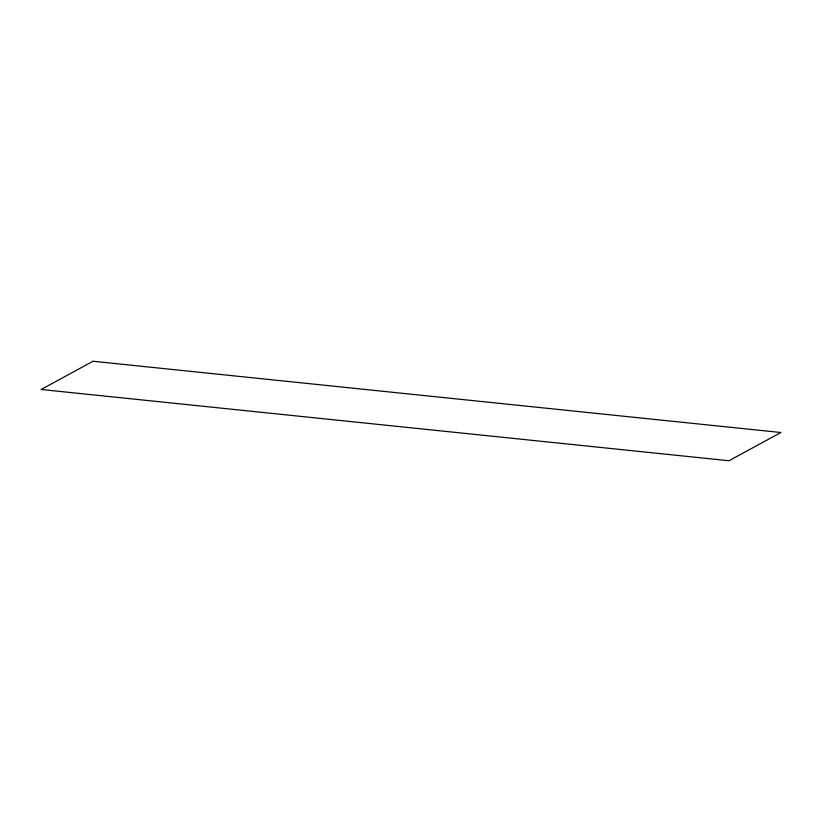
<?xml version="1.0" encoding="UTF-8"?>
<svg xmlns="http://www.w3.org/2000/svg" width="822" height="822" viewBox="0 0 822 822"><rect width="100%" height="100%" fill="white"/><g stroke="black" fill="none" stroke-linecap="round" stroke-linejoin="round"><path stroke-width="1.23" d="M93.04 361.259L41.1 389.484L728.96 460.741L780.9 432.516L93.04 361.259"/></g></svg>
